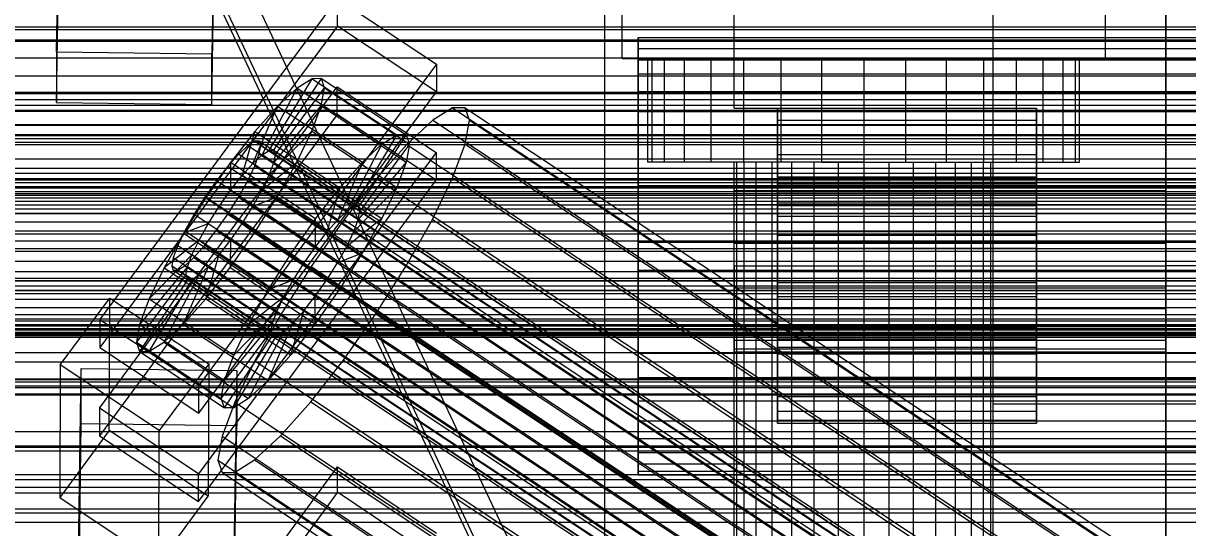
# Model space of a CAD drawing. Header units: millimetres. Extents: x -1970 to 59977, y -50268 to 6837.
# Drawn here: x -382.4 to -247.5, y -34972.4 to -34913.9 of the extents above; entities that cross this region are included whole.
import ezdxf

# ---------------------------------------------------------------- set-up
doc = ezdxf.new("R2010")
doc.units = ezdxf.units.MM
for name, color, linetype, lineweight in [('COTAS_P', 1, 'Continuous', 0), ('frontal_briquetadora', 7, 'Continuous', 0), ('frontal_C01', 7, 'Continuous', 0), ('frontal_C02', 7, 'Continuous', 0), ('frontal_C03', 7, 'Continuous', 0), ('frontal_C05', 7, 'Continuous', 0), ('frontal_secador', 7, 'Continuous', 0), ('frontal_tolva-C01', 7, 'Continuous', 0)]:
    doc.layers.add(name, color=color, linetype=linetype, lineweight=lineweight)
doc.dimstyles.new('R19_100', dxfattribs={"dimtxt": 250, "dimasz": 150, "dimexe": 150, "dimexo": 80, "dimgap": 100, "dimtad": 1, "dimtih": 1, "dimtoh": 1, "dimdsep": 46, "dimcen": 0.09, "dimadec": 0, "dimazin": 0, "dimtfac": 1, "dimtdec": 4, "dimtofl": 0, "dimtmove": 0, "dimatfit": 3, "dimfxl": 1, "dimtolj": 1, "dimtzin": 0, "dimarcsym": 0})

# ---------------------------------------------------------------- blocks, each defined once
blk = doc.blocks.new('*D37')
at = {"layer": 'COTAS_P', "color": 0, "lineweight": -2, "transparency": 16777216}
for p, q in [((-1750, -35420), (-1750, -34450)), ((2600, -35420), (2600, -34450)), ((-1600, -34600), (2450, -34600))]:
    blk.add_line(p, q, dxfattribs=at)
at = {"layer": 'COTAS_P', "color": 0, "transparency": 16777216}
for points in [[(-1600, -34575), (-1600, -34625), (-1750, -34600)], [(2450, -34575), (2450, -34625), (2600, -34600)]]:
    blk.add_solid(points, dxfattribs=at)
at = {"layer": 'Defpoints', "color": 0, "transparency": 16777216}
for p in [(2600, -34600), (-1750, -35500), (2600, -35500)]:
    blk.add_point(p, dxfattribs=at)

msp = doc.modelspace()

# ---------------------------------------------------------------- linework, layer by layer
at = {"layer": 'frontal_briquetadora'}
for p, q in [((-315, -35000), (-315, -34710)), ((-1330, -34940), (340, -34940)), ((-1330, -34950), (340, -34950))]:
    msp.add_line(p, q, dxfattribs=at)
at = {"layer": 'frontal_C01'}
for p, q in [((-250, -32680.37), (-250, -35735.764)), ((-250, -35740.498), (-250, -32685.104)), ((-373.501, -34948.258), (-345.969, -34911.019)), ((-345.981, -34914.221), (-345.969, -34911.019)), ((-345.969, -34911.019), (-334.501, -34918.631)), ((-345.981, -34914.221), (-373.513, -34951.46)), ((-334.513, -34921.833), (-345.981, -34914.221)), ((-311.15, -34916.825), (-311.15, -34915.54)), ((-311.15, -34915.54), (-311.15, -34915.982)), ((-311.15, -34915.54), (311.15, -34915.54)), ((-311.15, -34915.982), (-311.15, -34918.122)), ((-311.15, -34915.982), (311.15, -34915.982)), ((-311.15, -34919.749), (-311.15, -34916.825)), ((-311.15, -34916.825), (311.15, -34916.825)), ((-311.15, -34918.122), (-311.15, -34921.813)), ((-311.15, -34918.122), (311.15, -34918.122)), ((-334.501, -34918.631), (-362.033, -34955.87)), ((-334.501, -34918.631), (-334.513, -34921.833)), ((-311.15, -34924.115), (-311.15, -34919.749)), ((-311.15, -34919.749), (311.15, -34919.749)), ((-353.892, -34928.643), (-348.918, -34920.323)), ((-353.378, -34928.64), (-347.835, -34920.318)), ((-348.918, -34920.323), (-350.645, -34921.406)), ((-347.835, -34920.318), (-348.918, -34920.323)), ((-348.918, -34920.323), (-339.088, -34926.847)), ((-347.835, -34920.318), (-338.005, -34926.842)), ((-347.47, -34921.39), (-347.835, -34920.318)), ((-373.539, -34958.504), (-346.008, -34921.265)), ((-362.045, -34959.072), (-334.513, -34921.833)), ((-354.71, -34929.156), (-350.645, -34921.406)), ((-353.205, -34929.148), (-347.47, -34921.39)), ((-350.645, -34921.406), (-352.899, -34923.492)), ((-350.645, -34921.406), (-340.816, -34927.93)), ((-347.847, -34923.467), (-347.47, -34921.39)), ((-347.47, -34921.39), (-337.64, -34927.914)), ((-346.02, -34924.467), (-346.008, -34921.265)), ((-346.008, -34921.265), (-334.539, -34928.877)), ((-311.15, -34921.813), (-311.15, -34926.804)), ((-311.15, -34921.813), (311.15, -34921.813)), ((-355.777, -34930.144), (-352.899, -34923.492)), ((-352.899, -34923.492), (-355.525, -34926.439)), ((-353.384, -34930.132), (-347.847, -34923.467)), ((-352.899, -34923.492), (-343.069, -34930.016)), ((-348.941, -34926.406), (-347.847, -34923.467)), ((-347.847, -34923.467), (-338.017, -34929.991)), ((-332.629, -34923.698), (-334.938, -34925.145)), ((-331.181, -34923.69), (-332.629, -34923.698)), ((-332.629, -34923.698), (-148.32, -35046.029)), ((-330.692, -34925.124), (-331.181, -34923.69)), ((-331.181, -34923.69), (-146.872, -35046.022)), ((-346.02, -34924.467), (-373.551, -34961.706)), ((-334.551, -34932.078), (-346.02, -34924.467)), ((-334.938, -34925.145), (-337.95, -34927.934)), ((-334.938, -34925.145), (-150.629, -35047.476)), ((-331.197, -34927.9), (-330.692, -34925.124)), ((-330.692, -34925.124), (-146.383, -35047.455)), ((-311.15, -34929.623), (-311.15, -34924.115)), ((-311.15, -34924.115), (311.15, -34924.115)), ((-355.525, -34926.439), (-358.345, -34930.047)), ((-357.021, -34931.54), (-355.525, -34926.439)), ((-355.525, -34926.439), (-345.695, -34932.964)), ((-353.902, -34931.524), (-348.941, -34926.406)), ((-350.678, -34930.009), (-348.941, -34926.406)), ((-348.941, -34926.406), (-339.111, -34932.931)), ((-355.53, -34927.555), (-356.348, -34928.068)), ((-355.017, -34927.553), (-355.53, -34927.555)), ((-355.53, -34927.555), (-141.731, -35069.46)), ((-354.844, -34928.061), (-355.017, -34927.553)), ((-355.017, -34927.553), (-141.218, -35069.457)), ((-340.816, -34927.93), (-344.88, -34935.68)), ((-339.088, -34926.847), (-344.062, -34935.167)), ((-338.005, -34926.842), (-343.549, -34935.165)), ((-337.64, -34927.914), (-343.376, -34935.672)), ((-343.069, -34930.016), (-340.816, -34927.93)), ((-337.95, -34927.934), (-341.461, -34931.874)), ((-340.816, -34927.93), (-339.088, -34926.847)), ((-339.088, -34926.847), (-338.005, -34926.842)), ((-337.64, -34927.914), (-338.017, -34929.991)), ((-338.005, -34926.842), (-337.64, -34927.914)), ((-337.95, -34927.934), (-153.641, -35050.265)), ((-332.659, -34931.83), (-331.197, -34927.9)), ((-331.197, -34927.9), (-146.887, -35050.232)), ((-311.15, -34926.804), (-311.15, -34932.755)), ((-311.15, -34926.804), (311.15, -34926.804)), ((-334.539, -34928.877), (-362.071, -34966.116)), ((-357.415, -34929.056), (-358.659, -34930.452)), ((-356.348, -34928.068), (-357.415, -34929.056)), ((-357.415, -34929.056), (-143.617, -35070.961)), ((-356.348, -34928.068), (-142.549, -35069.973)), ((-355.777, -34930.144), (-354.71, -34929.156)), ((-355.541, -34930.437), (-355.022, -34929.044)), ((-355.022, -34929.044), (-354.844, -34928.061)), ((-355.022, -34929.044), (-141.224, -35070.949)), ((-354.844, -34928.061), (-141.045, -35069.965)), ((-354.71, -34929.156), (-353.892, -34928.643)), ((-344.88, -34935.68), (-354.71, -34929.156)), ((-353.892, -34928.643), (-353.378, -34928.64)), ((-344.062, -34935.167), (-353.892, -34928.643)), ((-353.205, -34929.148), (-353.384, -34930.132)), ((-343.549, -34935.165), (-353.378, -34928.64)), ((-353.378, -34928.64), (-353.205, -34929.148)), ((-343.376, -34935.672), (-353.205, -34929.148)), ((-334.539, -34928.877), (-334.551, -34932.078)), ((-358.345, -34930.047), (-361.166, -34934.069)), ((-358.659, -34930.452), (-359.995, -34932.161)), ((-358.659, -34930.452), (-144.861, -35072.357)), ((-358.345, -34930.047), (-358.357, -34933.249)), ((-348.515, -34936.571), (-358.345, -34930.047)), ((-357.021, -34931.54), (-355.777, -34930.144)), ((-356.363, -34932.143), (-355.541, -34930.437)), ((-345.947, -34936.668), (-355.777, -34930.144)), ((-355.541, -34930.437), (-141.742, -35072.341)), ((-354.725, -34933.231), (-350.678, -34930.009)), ((-353.384, -34930.132), (-353.902, -34931.524)), ((-343.554, -34936.656), (-353.384, -34930.132)), ((-352.938, -34934.028), (-350.678, -34930.009)), ((-350.678, -34930.009), (-340.848, -34936.533)), ((-343.069, -34930.016), (-345.947, -34936.668)), ((-345.695, -34932.964), (-343.069, -34930.016)), ((-338.017, -34929.991), (-343.554, -34936.656)), ((-338.017, -34929.991), (-339.111, -34932.931)), ((-311.15, -34935.899), (-311.15, -34929.623)), ((-311.15, -34929.623), (311.15, -34929.623)), ((-440, -34931.906), (440, -34931.906)), ((-358.357, -34933.249), (-357.021, -34931.54)), ((-347.191, -34938.064), (-357.021, -34931.54)), ((-353.902, -34931.524), (-354.725, -34933.231)), ((-344.073, -34938.049), (-353.902, -34931.524)), ((-341.461, -34931.874), (-345.231, -34936.697)), ((-341.461, -34931.874), (-157.152, -35054.205)), ((-334.981, -34936.646), (-332.659, -34931.83)), ((-332.659, -34931.83), (-148.35, -35054.162)), ((-440, -34932.063), (440, -34932.063)), ((-440, -34932.361), (440, -34932.361)), ((-440, -34932.821), (440, -34932.821)), ((-362.083, -34969.317), (-334.551, -34932.078)), ((-359.995, -34932.161), (-361.332, -34934.067)), ((-146.196, -35074.066), (-359.995, -34932.161)), ((-359.693, -34935.154), (-358.357, -34933.249)), ((-358.357, -34933.249), (-348.527, -34939.773)), ((-357.434, -34934.047), (-356.363, -34932.143)), ((-356.363, -34932.143), (-142.565, -35074.048)), ((-354.725, -34933.231), (-355.796, -34935.135)), ((-344.895, -34939.755), (-354.725, -34933.231)), ((-348.515, -34936.571), (-345.695, -34932.964)), ((-345.695, -34932.964), (-347.191, -34938.064)), ((-339.111, -34932.931), (-344.073, -34938.049)), ((-339.111, -34932.931), (-340.848, -34936.533)), ((-311.15, -34932.755), (-311.15, -34939.26)), ((311.15, -34932.755), (-311.15, -34932.755)), ((-440, -34933.398), (440, -34933.398)), ((-440, -34934.129), (440, -34934.129)), ((-361.166, -34934.069), (-363.797, -34938.232)), ((-361.332, -34934.067), (-362.578, -34936.039)), ((-361.332, -34934.067), (-147.533, -35075.971)), ((-359.693, -34935.154), (-361.166, -34934.069)), ((-361.166, -34934.069), (-351.336, -34940.594)), ((-358.68, -34936.019), (-357.434, -34934.047)), ((-357.434, -34934.047), (-143.635, -35075.952)), ((-355.796, -34935.135), (-352.938, -34934.028)), ((-355.569, -34938.191), (-352.938, -34934.028)), ((-352.938, -34934.028), (-343.108, -34940.553)), ((-440, -34934.944), (440, -34934.944)), ((-440, -34935.897), (440, -34935.897)), ((-360.939, -34937.126), (-359.693, -34935.154)), ((-360.017, -34937.925), (-358.68, -34936.019)), ((-349.863, -34941.678), (-359.693, -34935.154)), ((-358.68, -34936.019), (-144.881, -35077.924)), ((-355.796, -34935.135), (-357.042, -34937.107)), ((-345.966, -34941.659), (-355.796, -34935.135)), ((-344.88, -34935.68), (-345.947, -34936.668)), ((-344.062, -34935.167), (-344.88, -34935.68)), ((-343.549, -34935.165), (-344.062, -34935.167)), ((-343.554, -34936.656), (-343.376, -34935.672)), ((-343.376, -34935.672), (-343.549, -34935.165)), ((-311.15, -34942.515), (-311.15, -34935.899)), ((-311.15, -34935.899), (311.15, -34935.899)), ((-440, -34936.896), (440, -34936.896)), ((-360.939, -34937.126), (-363.797, -34938.232)), ((-362.578, -34936.039), (-363.648, -34937.943)), ((-362.578, -34936.039), (-148.779, -35077.943)), ((-362.01, -34939.03), (-360.939, -34937.126)), ((-351.109, -34943.65), (-360.939, -34937.126)), ((-357.042, -34937.107), (-358.378, -34939.012)), ((-357.042, -34937.107), (-355.569, -34938.191)), ((-347.212, -34943.631), (-357.042, -34937.107)), ((-351.336, -34940.594), (-348.515, -34936.571)), ((-345.231, -34936.697), (-349.002, -34942.074)), ((-348.527, -34939.773), (-348.515, -34936.571)), ((-345.947, -34936.668), (-347.191, -34938.064)), ((-160.922, -35059.028), (-345.231, -34936.697)), ((-340.848, -34936.533), (-344.895, -34939.755)), ((-344.073, -34938.049), (-343.554, -34936.656)), ((-340.848, -34936.533), (-343.108, -34940.553)), ((-338.003, -34942.02), (-334.981, -34936.646)), ((-334.981, -34936.646), (-150.672, -35058.977)), ((440, -34938.006), (-440, -34938.006)), ((-363.797, -34938.232), (-366.057, -34942.252)), ((-363.648, -34937.943), (-364.471, -34939.649)), ((-363.797, -34938.232), (-353.967, -34944.757)), ((-363.648, -34937.943), (-149.85, -35079.847)), ((-361.352, -34939.634), (-360.017, -34937.925)), ((-360.017, -34937.925), (-146.218, -35079.829)), ((-358.39, -34942.214), (-355.569, -34938.191)), ((-355.569, -34938.191), (-345.739, -34944.716)), ((-347.191, -34938.064), (-348.527, -34939.773)), ((-344.895, -34939.755), (-344.073, -34938.049)), ((-440, -34939.12), (440, -34939.12)), ((-362.01, -34939.03), (-366.057, -34942.252)), ((-364.471, -34939.649), (-364.989, -34941.042)), ((-364.471, -34939.649), (-150.672, -35081.553)), ((-362.833, -34940.736), (-362.01, -34939.03)), ((-362.596, -34941.03), (-361.352, -34939.634)), ((-352.18, -34945.554), (-362.01, -34939.03)), ((-361.352, -34939.634), (-147.554, -35081.538)), ((-358.378, -34939.012), (-359.714, -34940.721)), ((-358.378, -34939.012), (-358.39, -34942.214)), ((-348.548, -34945.536), (-358.378, -34939.012)), ((-348.527, -34939.773), (-349.863, -34941.678)), ((-345.966, -34941.659), (-344.895, -34939.755)), ((-311.15, -34939.26), (-311.15, -34945.876)), ((-311.15, -34939.26), (311.15, -34939.26)), ((-440, -34940.311), (440, -34940.311)), ((-362.833, -34940.736), (-367.794, -34945.854)), ((-364.989, -34941.042), (-365.168, -34942.025)), ((-364.989, -34941.042), (-151.191, -35082.946)), ((-363.664, -34942.018), (-362.596, -34941.03)), ((-363.351, -34942.129), (-362.833, -34940.736)), ((-353.003, -34947.261), (-362.833, -34940.736)), ((-362.596, -34941.03), (-148.798, -35082.934)), ((-359.714, -34940.721), (-361.21, -34945.821)), ((-359.714, -34940.721), (-360.958, -34942.117)), ((-349.884, -34947.245), (-359.714, -34940.721)), ((-353.967, -34944.757), (-351.336, -34940.594)), ((-351.336, -34940.594), (-349.863, -34941.678)), ((-343.108, -34940.553), (-345.966, -34941.659)), ((-343.108, -34940.553), (-345.739, -34944.716)), ((-440, -34941.464), (440, -34941.464)), ((-440, -34942.655), (440, -34942.655)), ((-363.351, -34942.129), (-368.888, -34948.794)), ((-366.057, -34942.252), (-367.794, -34945.854)), ((-366.057, -34942.252), (-356.228, -34948.776)), ((-365.168, -34942.025), (-364.995, -34942.533)), ((-365.168, -34942.025), (-151.369, -35083.93)), ((-364.995, -34942.533), (-364.482, -34942.531)), ((-364.995, -34942.533), (-151.196, -35084.438)), ((-364.482, -34942.531), (-363.664, -34942.018)), ((-364.482, -34942.531), (-150.683, -35084.435)), ((-360.958, -34942.117), (-363.836, -34948.769)), ((-363.664, -34942.018), (-149.865, -35083.922)), ((-363.53, -34943.113), (-363.351, -34942.129)), ((-353.521, -34948.653), (-363.351, -34942.129)), ((-360.958, -34942.117), (-362.025, -34943.105)), ((-361.21, -34945.821), (-358.39, -34942.214)), ((-351.128, -34948.641), (-360.958, -34942.117)), ((-358.39, -34942.214), (-348.56, -34948.738)), ((-349.002, -34942.074), (-352.519, -34947.639)), ((-349.863, -34941.678), (-351.109, -34943.65)), ((-349.002, -34942.074), (-164.693, -35064.406)), ((-347.212, -34943.631), (-345.966, -34941.659)), ((-341.52, -34947.585), (-338.003, -34942.02)), ((-338.003, -34942.02), (-153.694, -35064.351)), ((-311.15, -34949.02), (-311.15, -34942.515)), ((-311.15, -34942.515), (311.15, -34942.515)), ((-440, -34943.769), (440, -34943.769)), ((-363.53, -34943.113), (-369.265, -34950.871)), ((-363.357, -34943.621), (-368.9, -34951.943)), ((-362.843, -34943.618), (-367.817, -34951.938)), ((-362.025, -34943.105), (-366.09, -34950.855)), ((-363.357, -34943.621), (-363.53, -34943.113)), ((-353.7, -34949.637), (-363.53, -34943.113)), ((-362.843, -34943.618), (-363.357, -34943.621)), ((-353.527, -34950.145), (-363.357, -34943.621)), ((-362.025, -34943.105), (-362.843, -34943.618)), ((-353.014, -34950.142), (-362.843, -34943.618)), ((-352.196, -34949.63), (-362.025, -34943.105)), ((-353.967, -34944.757), (-351.109, -34943.65)), ((-351.109, -34943.65), (-352.18, -34945.554)), ((-348.548, -34945.536), (-347.212, -34943.631)), ((-345.739, -34944.716), (-347.212, -34943.631)), ((-440, -34944.879), (440, -34944.879)), ((-356.228, -34948.776), (-353.967, -34944.757)), ((-345.739, -34944.716), (-348.56, -34948.738)), ((-440, -34945.878), (440, -34945.878)), ((-378.086, -34953.504), (-372.35, -34945.746)), ((-372.408, -34961.115), (-372.35, -34945.746)), ((-372.35, -34945.746), (-360.882, -34953.358)), ((-367.794, -34945.854), (-368.888, -34948.794)), ((-367.794, -34945.854), (-357.964, -34952.379)), ((-363.836, -34948.769), (-361.21, -34945.821)), ((-361.21, -34945.821), (-351.38, -34952.346)), ((-356.228, -34948.776), (-352.18, -34945.554)), ((-352.18, -34945.554), (-353.003, -34947.261)), ((-349.884, -34947.245), (-348.548, -34945.536)), ((-348.56, -34948.738), (-348.548, -34945.536)), ((-311.15, -34945.876), (-311.15, -34952.152)), ((-311.15, -34945.876), (311.15, -34945.876)), ((-440, -34946.831), (440, -34946.831)), ((-440, -34947.646), (440, -34947.646)), ((-357.964, -34952.379), (-353.003, -34947.261)), ((-352.519, -34947.639), (-355.541, -34953.013)), ((-353.003, -34947.261), (-353.521, -34948.653)), ((-352.519, -34947.639), (-168.21, -35069.971)), ((-351.38, -34952.346), (-349.884, -34947.245)), ((-351.128, -34948.641), (-349.884, -34947.245)), ((-345.291, -34952.962), (-341.52, -34947.585)), ((-341.52, -34947.585), (-157.211, -35069.916)), ((-440, -34948.377), (440, -34948.377)), ((-440, -34948.954), (440, -34948.954)), ((-440, -34949.414), (440, -34949.414)), ((-373.501, -34948.258), (-373.513, -34951.46)), ((-362.033, -34955.87), (-373.501, -34948.258)), ((-368.888, -34948.794), (-369.265, -34950.871)), ((-368.888, -34948.794), (-359.058, -34955.318)), ((-366.09, -34950.855), (-363.836, -34948.769)), ((-363.836, -34948.769), (-354.006, -34955.293)), ((-359.058, -34955.318), (-353.521, -34948.653)), ((-357.964, -34952.379), (-356.228, -34948.776)), ((-354.006, -34955.293), (-351.128, -34948.641)), ((-353.521, -34948.653), (-353.7, -34949.637)), ((-352.196, -34949.63), (-351.128, -34948.641)), ((-348.56, -34948.738), (-351.38, -34952.346)), ((-311.15, -34954.971), (-311.15, -34949.02)), ((-311.15, -34949.02), (311.15, -34949.02)), ((-450, -34950.263), (450, -34950.263)), ((-440, -34949.712), (440, -34949.712)), ((-440, -34949.869), (440, -34949.869)), ((-369.265, -34950.871), (-368.9, -34951.943)), ((-369.265, -34950.871), (-359.436, -34957.395)), ((-367.817, -34951.938), (-366.09, -34950.855)), ((-366.09, -34950.855), (-356.26, -34957.379)), ((-359.436, -34957.395), (-353.7, -34949.637)), ((-359.07, -34958.467), (-353.527, -34950.145)), ((-357.987, -34958.462), (-353.014, -34950.142)), ((-356.26, -34957.379), (-352.196, -34949.63)), ((-353.7, -34949.637), (-353.527, -34950.145)), ((-353.527, -34950.145), (-353.014, -34950.142)), ((-353.014, -34950.142), (-352.196, -34949.63)), ((-373.513, -34951.46), (-362.045, -34959.072)), ((-368.9, -34951.943), (-367.817, -34951.938)), ((-368.9, -34951.943), (-359.07, -34958.467)), ((-367.817, -34951.938), (-357.987, -34958.462)), ((-311.15, -34952.152), (-311.15, -34957.66)), ((-311.15, -34952.152), (311.15, -34952.152)), ((-378.086, -34953.504), (-378.143, -34968.873)), ((-366.618, -34961.116), (-378.086, -34953.504)), ((-360.882, -34953.358), (-366.618, -34961.116)), ((-360.882, -34953.358), (-360.939, -34968.726)), ((-359.058, -34955.318), (-357.964, -34952.379)), ((-355.541, -34953.013), (-357.863, -34957.829)), ((-355.541, -34953.013), (-171.232, -35075.344)), ((-351.38, -34952.346), (-354.006, -34955.293)), ((-349.061, -34957.785), (-345.291, -34952.962)), ((-345.291, -34952.962), (-160.982, -35075.293)), ((-378.512, -35145.861), (-375.644, -34953.914)), ((-375.644, -34960.317), (-375.644, -34953.914)), ((-375.644, -34953.914), (-357.646, -34954.155)), ((-357.646, -34954.155), (-360.514, -35146.103)), ((-357.646, -34954.155), (-357.646, -34960.559)), ((-362.045, -34959.072), (-362.033, -34955.87)), ((-359.436, -34957.395), (-359.058, -34955.318)), ((-354.006, -34955.293), (-356.26, -34957.379)), ((-311.15, -34959.962), (-311.15, -34954.971)), ((-311.15, -34954.971), (311.15, -34954.971)), ((-359.07, -34958.467), (-359.436, -34957.395)), ((-356.26, -34957.379), (-357.987, -34958.462)), ((-373.539, -34958.504), (-373.551, -34961.706)), ((-362.071, -34966.116), (-373.539, -34958.504)), ((-357.863, -34957.829), (-359.326, -34961.759)), ((-357.987, -34958.462), (-359.07, -34958.467)), ((-357.863, -34957.829), (-173.554, -35080.16)), ((-352.572, -34961.725), (-349.061, -34957.785)), ((-349.061, -34957.785), (-164.752, -35080.116)), ((-311.15, -34957.66), (-311.15, -34962.026)), ((-311.15, -34957.66), (311.15, -34957.66)), ((-311.15, -34963.653), (-311.15, -34959.962)), ((-311.15, -34959.962), (311.15, -34959.962)), ((-378.512, -35152.265), (-375.644, -34960.317)), ((-372.408, -34961.115), (-378.143, -34968.873)), ((-357.646, -34960.559), (-375.644, -34960.317)), ((-360.939, -34968.726), (-372.408, -34961.115)), ((-366.675, -34976.484), (-366.618, -34961.116)), ((-360.514, -35152.507), (-357.646, -34960.559)), ((-373.551, -34961.706), (-362.083, -34969.317)), ((-359.326, -34961.759), (-359.83, -34964.535)), ((-359.326, -34961.759), (-175.016, -35084.09)), ((-355.584, -34964.514), (-352.572, -34961.725)), ((-352.572, -34961.725), (-168.263, -35084.057)), ((-311.15, -34962.026), (-311.15, -34964.95)), ((-311.15, -34962.026), (311.15, -34962.026)), ((450, -34963.07), (-450, -34963.07)), ((-311.15, -34965.793), (-311.15, -34963.653)), ((-311.15, -34963.653), (311.15, -34963.653)), ((-359.83, -34964.535), (-359.341, -34965.968)), ((-359.83, -34964.535), (-175.521, -35086.867)), ((-357.893, -34965.961), (-355.584, -34964.514)), ((-355.584, -34964.514), (-171.275, -35086.845)), ((-311.15, -34964.95), (-311.15, -34966.235)), ((-311.15, -34964.95), (311.15, -34964.95)), ((-362.083, -34969.317), (-362.071, -34966.116)), ((-359.341, -34965.968), (-357.893, -34965.961)), ((-359.341, -34965.968), (-175.032, -35088.3)), ((-357.893, -34965.961), (-173.584, -35088.293)), ((-311.15, -34966.235), (-311.15, -34965.793)), ((-311.15, -34965.793), (311.15, -34965.793)), ((-311.15, -34966.235), (311.15, -34966.235)), ((-378.143, -34968.873), (-366.675, -34976.484)), ((-366.675, -34976.484), (-360.939, -34968.726))]:
    msp.add_line(p, q, dxfattribs=at)
at = {"layer": 'frontal_C02'}
for p, q in [((-250, -32976.99), (-250, -35767.535)), ((-250, -35772.314), (-250, -32981.769)), ((-378.512, -34917.232), (-375.644, -34723.465)), ((-357.646, -34723.709), (-360.514, -34917.476)), ((-378.512, -34923.078), (-375.644, -34729.311)), ((-360.514, -34923.322), (-357.646, -34729.554)), ((-360.514, -34917.476), (-378.512, -34917.232)), ((-378.512, -34917.232), (-378.512, -34923.078)), ((-360.514, -34923.322), (-360.514, -34917.476)), ((425, -34923.441), (-425, -34923.441)), ((-378.512, -34923.078), (-360.514, -34923.322)), ((425, -34926.812), (-425, -34926.812)), ((-425, -34938.288), (425, -34938.288)), ((-373.501, -35002.918), (-345.969, -34965.325)), ((-345.981, -34968.248), (-345.969, -34965.325)), ((-345.969, -34965.325), (-334.501, -34973.009)), ((-450, -34966.206), (450, -34966.206)), ((-345.981, -34968.248), (-373.513, -35005.841)), ((-334.513, -34975.931), (-345.981, -34968.248))]:
    msp.add_line(p, q, dxfattribs=at)
at = {"layer": 'frontal_C03'}
for p, q in [((1250, -34921.906), (-1250, -34921.906)), ((1250, -34922.787), (-1250, -34922.787)), ((1250, -34923.441), (-1250, -34923.441)), ((1250, -34925.748), (-1250, -34925.748)), ((-1250, -34926.806), (1250, -34926.806)), ((1250, -34929.658), (-1250, -34929.658)), ((1250, -34930.715), (-1250, -34930.715)), ((1250, -34933.022), (-1250, -34933.022)), ((1250, -34933.676), (-1250, -34933.676)), ((1250, -34934.557), (-1250, -34934.557)), ((1250, -34944.364), (-1250, -34944.364)), ((1250, -34945.245), (-1250, -34945.245)), ((1250, -34945.898), (-1250, -34945.898)), ((1250, -34948.206), (-1250, -34948.206)), ((-1250, -34949.263), (1250, -34949.263)), ((1530, -34950.129), (-1530, -34950.129)), ((1250, -34952.115), (-1250, -34952.115)), ((1250, -34953.173), (-1250, -34953.173)), ((1530, -34955.129), (-1530, -34955.129)), ((1270, -34955.96), (-1270, -34955.96)), ((1250, -34955.48), (-1250, -34955.48)), ((1250, -34956.134), (-1250, -34956.134)), ((-1270, -34956.859), (1270, -34956.859)), ((1250, -34957.015), (-1250, -34957.015)), ((-1500, -34961.228), (1500, -34961.228)), ((1250, -34966.821), (-1250, -34966.821)), ((1250, -34967.703), (-1250, -34967.703)), ((1250, -34968.356), (-1250, -34968.356)), ((1500, -34970.211), (-1500, -34970.211)), ((1250, -34970.664), (-1250, -34970.664)), ((-1250, -34971.721), (1250, -34971.721))]:
    msp.add_line(p, q, dxfattribs=at)
at = {"layer": 'frontal_C05'}
for p, q in [((-300, -34923.75), (-300, -34858)), ((-300, -34918), (-300, -34858)), ((-270, -34923.75), (-270, -34858)), ((-270, -34918), (-270, -34858)), ((-313, -34918), (-313, -34912)), ((-257, -34918), (-257, -34912)), ((-250, -34926.38), (-250, -34913.854)), ((-313, -34918), (-257, -34918)), ((-309.52, -34918), (-310, -34918)), ((-310, -34930), (-310, -34918)), ((-308.097, -34918), (-309.52, -34918)), ((-309.52, -34930), (-309.52, -34918)), ((-305.787, -34918), (-308.097, -34918)), ((-308.097, -34930), (-308.097, -34918)), ((-302.678, -34918), (-305.787, -34918)), ((-305.787, -34930), (-305.787, -34918)), ((-298.889, -34918), (-302.678, -34918)), ((-302.678, -34930), (-302.678, -34918)), ((-300, -34918), (-270, -34918)), ((-294.567, -34918), (-298.889, -34918)), ((-298.889, -34930), (-298.889, -34918)), ((-289.877, -34918), (-294.567, -34918)), ((-294.567, -34930), (-294.567, -34918)), ((-285, -34918), (-289.877, -34918)), ((-289.877, -34930), (-289.877, -34918)), ((-285, -34918), (-280.123, -34918)), ((-285, -34918), (-285, -34930)), ((-280.123, -34918), (-275.433, -34918)), ((-280.123, -34930), (-280.123, -34918)), ((-275.433, -34918), (-271.111, -34918)), ((-275.433, -34930), (-275.433, -34918)), ((-271.111, -34918), (-267.322, -34918)), ((-271.111, -34930), (-271.111, -34918)), ((-270, -34918), (270, -34918)), ((-270, -34958), (-270, -34918)), ((-267.322, -34918), (-264.213, -34918)), ((-267.322, -34930), (-267.322, -34918)), ((-264.213, -34918), (-261.903, -34918)), ((-264.213, -34930), (-264.213, -34918)), ((-261.903, -34918), (-260.48, -34918)), ((-261.903, -34930), (-261.903, -34918)), ((-260.48, -34918), (-260, -34918)), ((-260.48, -34930), (-260.48, -34918)), ((-260, -34930), (-260, -34918)), ((-300, -34923.75), (-270, -34923.75)), ((-295, -34931.75), (-295, -34923.75)), ((-295, -34923.75), (-295, -34924.101)), ((-295, -34923.75), (-265, -34923.75)), ((-265, -34924.101), (-265, -34923.75)), ((-265, -34923.75), (-265, -34931.75)), ((-295, -34931.947), (-295, -34924.101)), ((-295, -34924.101), (-295, -34925.139)), ((-295, -34924.101), (-265, -34924.101)), ((-295, -34932.53), (-295, -34925.139)), ((-295, -34925.139), (-295, -34926.826)), ((-295, -34925.139), (-265, -34925.139)), ((-265, -34925.139), (-265, -34924.101)), ((-265, -34924.101), (-265, -34931.947)), ((-265, -34926.826), (-265, -34925.139)), ((-265, -34925.139), (-265, -34932.53)), ((-250, -34942), (-250, -34926.38)), ((-295, -34933.477), (-295, -34926.826)), ((-295, -34926.826), (-295, -34929.095)), ((-295, -34926.826), (-265, -34926.826)), ((-265, -34929.095), (-265, -34926.826)), ((-265, -34926.826), (-265, -34933.477)), ((-295, -34934.752), (-295, -34929.095)), ((-295, -34929.095), (-295, -34931.861)), ((-295, -34929.095), (-265, -34929.095)), ((-265, -34931.861), (-265, -34929.095)), ((-265, -34929.095), (-265, -34934.752)), ((-309.52, -34930), (-310, -34930)), ((-308.097, -34930), (-309.52, -34930)), ((-305.787, -34930), (-308.097, -34930)), ((-302.678, -34930), (-305.787, -34930)), ((-298.889, -34930), (-302.678, -34930)), ((-299.712, -34930), (-300, -34930)), ((-300, -35050), (-300, -34930)), ((-298.858, -34930), (-299.712, -34930)), ((-299.712, -35050), (-299.712, -34930)), ((-294.567, -34930), (-298.889, -34930)), ((-297.472, -34930), (-298.858, -34930)), ((-298.858, -35050), (-298.858, -34930)), ((-295.607, -34930), (-297.472, -34930)), ((-297.472, -35050), (-297.472, -34930)), ((-293.334, -34930), (-295.607, -34930)), ((-295.607, -35050), (-295.607, -34930)), ((-289.877, -34930), (-294.567, -34930)), ((-290.74, -34930), (-293.334, -34930)), ((-293.334, -35050), (-293.334, -34930)), ((-287.926, -34930), (-290.74, -34930)), ((-290.74, -35050), (-290.74, -34930)), ((-289.877, -34930), (-285, -34930)), ((-285, -34930), (-287.926, -34930)), ((-287.926, -35050), (-287.926, -34930)), ((-285, -34930), (-282.074, -34930)), ((-285, -34930), (-285, -35050)), ((-285, -34930), (-280.123, -34930)), ((-282.074, -34930), (-279.26, -34930)), ((-282.074, -35050), (-282.074, -34930)), ((-280.123, -34930), (-275.433, -34930)), ((-279.26, -34930), (-276.666, -34930)), ((-279.26, -35050), (-279.26, -34930)), ((-276.666, -34930), (-274.393, -34930)), ((-276.666, -35050), (-276.666, -34930)), ((-275.433, -34930), (-271.111, -34930)), ((-274.393, -34930), (-272.528, -34930)), ((-274.393, -35050), (-274.393, -34930)), ((-272.528, -34930), (-271.142, -34930)), ((-272.528, -35050), (-272.528, -34930)), ((-271.142, -34930), (-270.288, -34930)), ((-271.142, -35050), (-271.142, -34930)), ((-271.111, -34930), (-267.322, -34930)), ((-270.288, -34930), (-270, -34930)), ((-270.288, -35050), (-270.288, -34930)), ((-270, -35050), (-270, -34930)), ((-267.322, -34930), (-264.213, -34930)), ((-264.213, -34930), (-261.903, -34930)), ((-261.903, -34930), (-260.48, -34930)), ((-260.48, -34930), (-260, -34930)), ((-295, -34931.947), (-295, -34931.75)), ((-265, -34931.75), (-295, -34931.75)), ((-295, -34936.305), (-295, -34931.861)), ((-295, -34931.861), (-295, -34935.016)), ((-295, -34931.861), (-265, -34931.861)), ((-295, -34932.53), (-295, -34931.947)), ((-265, -34931.947), (-295, -34931.947)), ((-265, -34931.75), (-265, -34931.947)), ((-265, -34935.016), (-265, -34931.861)), ((-265, -34931.861), (-265, -34936.305)), ((-265, -34931.947), (-265, -34932.53)), ((-300, -34932.341), (-300, -34932)), ((-250, -34932), (-300, -34932)), ((-300, -34933.34), (-300, -34932.341)), ((-250, -34932.341), (-300, -34932.341)), ((-295, -34933.477), (-295, -34932.53)), ((-265, -34932.53), (-295, -34932.53)), ((-265, -34932.53), (-265, -34933.477)), ((-250, -34932.341), (-250, -34932)), ((-250, -34933.34), (-250, -34932.341)), ((-300, -34934.929), (-300, -34933.34)), ((-250, -34933.34), (-300, -34933.34)), ((-295, -34934.752), (-295, -34933.477)), ((-265, -34933.477), (-295, -34933.477)), ((-265, -34933.477), (-265, -34934.752)), ((-250, -34934.929), (-250, -34933.34)), ((-300, -34937), (-300, -34934.929)), ((-250, -34934.929), (-300, -34934.929)), ((-295, -34936.305), (-295, -34934.752)), ((-265, -34934.752), (-295, -34934.752)), ((-295, -34938.077), (-295, -34935.016)), ((-295, -34935.016), (-295, -34938.44)), ((-295, -34935.016), (-265, -34935.016)), ((-265, -34934.752), (-265, -34936.305)), ((-265, -34938.44), (-265, -34935.016)), ((-265, -34935.016), (-265, -34938.077)), ((-250, -34937), (-250, -34934.929)), ((-300, -34939.412), (-300, -34937)), ((-250, -34937), (-300, -34937)), ((-295, -34938.077), (-295, -34936.305)), ((-265, -34936.305), (-295, -34936.305)), ((-265, -34936.305), (-265, -34938.077)), ((-250, -34939.412), (-250, -34937)), ((-295, -34940), (-295, -34938.077)), ((-265, -34938.077), (-295, -34938.077)), ((-295, -34940), (-295, -34938.44)), ((-295, -34938.44), (-295, -34942)), ((-295, -34938.44), (-265, -34938.44)), ((-265, -34938.077), (-265, -34940)), ((-265, -34942), (-265, -34938.44)), ((-265, -34938.44), (-265, -34940)), ((-300, -34942), (-300, -34939.412)), ((-250, -34939.412), (-300, -34939.412)), ((-295, -34942), (-295, -34940)), ((-265, -34940), (-295, -34940)), ((-265, -34940), (-265, -34942)), ((-250, -34942), (-250, -34939.412)), ((-300, -34942), (-300, -34944.588)), ((-300, -34942), (-250, -34942)), ((-295, -34942), (-265, -34942)), ((-295, -34942), (-295, -34944)), ((-295, -34945.56), (-295, -34942)), ((-265, -34942), (-265, -34945.56)), ((-265, -34944), (-265, -34942)), ((250, -34942), (-250, -34942)), ((-250, -34942), (-250, -34957.62)), ((-250, -34944.588), (-250, -34942)), ((-295, -34944), (-295, -34945.56)), ((-265, -34944), (-295, -34944)), ((-295, -34944), (-295, -34945.923)), ((-265, -34945.56), (-265, -34944)), ((-265, -34945.923), (-265, -34944)), ((-300, -34944.588), (-300, -34947)), ((-250, -34944.588), (-300, -34944.588)), ((-250, -34944.588), (-250, -34947)), ((-295, -34945.56), (-265, -34945.56)), ((-295, -34948.984), (-295, -34945.56)), ((-295, -34945.923), (-295, -34948.984)), ((-265, -34945.923), (-295, -34945.923)), ((-295, -34945.923), (-295, -34947.695)), ((-265, -34945.56), (-265, -34948.984)), ((-265, -34948.984), (-265, -34945.923)), ((-265, -34947.695), (-265, -34945.923)), ((-300, -34947), (-300, -34949.071)), ((-250, -34947), (-300, -34947)), ((-295, -34947.695), (-295, -34952.139)), ((-265, -34947.695), (-295, -34947.695)), ((-295, -34947.695), (-295, -34949.248)), ((-265, -34952.139), (-265, -34947.695)), ((-265, -34949.248), (-265, -34947.695)), ((-250, -34947), (-250, -34949.071)), ((-300, -34949.071), (-300, -34950.66)), ((-250, -34949.071), (-300, -34949.071)), ((-295, -34948.984), (-265, -34948.984)), ((-295, -34952.139), (-295, -34948.984)), ((-295, -34949.248), (-295, -34954.905)), ((-265, -34949.248), (-295, -34949.248)), ((-295, -34949.248), (-295, -34950.523)), ((-265, -34948.984), (-265, -34952.139)), ((-265, -34954.905), (-265, -34949.248)), ((-265, -34950.523), (-265, -34949.248)), ((-250, -34949.071), (-250, -34950.66)), ((-300, -34950.66), (-300, -34951.659)), ((-250, -34950.66), (-300, -34950.66)), ((-295, -34950.523), (-295, -34957.174)), ((-265, -34950.523), (-295, -34950.523)), ((-295, -34950.523), (-295, -34951.47)), ((-265, -34957.174), (-265, -34950.523)), ((-265, -34951.47), (-265, -34950.523)), ((-250, -34950.66), (-250, -34951.659)), ((-300, -34951.659), (-300, -34952)), ((-250, -34951.659), (-300, -34951.659)), ((-250, -34952), (-300, -34952)), ((-295, -34951.47), (-295, -34958.861)), ((-265, -34951.47), (-295, -34951.47)), ((-295, -34951.47), (-295, -34952.053)), ((-295, -34952.053), (-295, -34959.899)), ((-265, -34952.053), (-295, -34952.053)), ((-295, -34952.053), (-295, -34952.25)), ((-295, -34952.139), (-265, -34952.139)), ((-295, -34954.905), (-295, -34952.139)), ((-265, -34958.861), (-265, -34951.47)), ((-265, -34952.053), (-265, -34951.47)), ((-265, -34959.899), (-265, -34952.053)), ((-265, -34952.25), (-265, -34952.053)), ((-265, -34952.139), (-265, -34954.905)), ((-250, -34951.659), (-250, -34952)), ((-295, -34952.25), (-295, -34960.25)), ((-265, -34952.25), (-295, -34952.25)), ((-265, -34960.25), (-265, -34952.25)), ((-295, -34954.905), (-265, -34954.905)), ((-295, -34957.174), (-295, -34954.905)), ((-265, -34954.905), (-265, -34957.174)), ((-295, -34957.174), (-265, -34957.174)), ((-295, -34958.861), (-295, -34957.174)), ((-265, -34957.174), (-265, -34958.861)), ((-295, -34958.861), (-265, -34958.861)), ((-295, -34959.899), (-295, -34958.861)), ((-270, -34958), (270, -34958)), ((-265, -34958.861), (-265, -34959.899)), ((-250, -34957.62), (-250, -34970.146)), ((-295, -34959.899), (-265, -34959.899)), ((-295, -34960.25), (-295, -34959.899)), ((-295, -34960.25), (-265, -34960.25)), ((-265, -34959.899), (-265, -34960.25)), ((-250, -34970.146), (-250, -34977.097))]:
    msp.add_line(p, q, dxfattribs=at)
at = {"layer": 'frontal_secador'}
for p, q in [((1320, -34914.343), (-1320, -34914.343)), ((1250, -34914.651), (-1250, -34914.651)), ((1320, -34916), (-1320, -34916)), ((1250, -34915.859), (-1250, -34915.859)), ((1320, -34917.929), (-1320, -34917.929)), ((-1320, -34920), (1320, -34920)), ((-1250, -34920), (1250, -34920)), ((1320, -34922.071), (-1320, -34922.071)), ((1320, -34924), (-1320, -34924)), ((1250, -34924.141), (-1250, -34924.141)), ((1320, -34925.657), (-1320, -34925.657)), ((1320, -34926.928), (-1320, -34926.928)), ((1320, -34927.727), (-1320, -34927.727)), ((1250, -34927.285), (-1250, -34927.285)), ((1320, -34928), (-1320, -34928)), ((1250, -34928), (-1250, -34928)), ((1250, -34931.314), (-1250, -34931.314)), ((1250, -34933.856), (-1250, -34933.856)), ((1250, -34935.455), (-1250, -34935.455)), ((1250, -34936), (-1250, -34936)), ((1360, -34943.5), (-1360, -34943.5)), ((1250, -34943.75), (-1250, -34943.75)), ((1360, -34944.863), (-1360, -34944.863)), ((1360, -34948.859), (-1360, -34948.859)), ((1360, -34955.216), (-1360, -34955.216)), ((1250, -34962.924), (-1250, -34962.924)), ((1360, -34963.5), (-1360, -34963.5))]:
    msp.add_line(p, q, dxfattribs=at)
at = {"layer": 'frontal_tolva-C01'}
for p, q in [((-225, -35197.379), (-600, -34398.805)), ((-596.379, -34398.3), (-221.379, -35196.873)), ((-600, -34400), (-225, -35198.574))]:
    msp.add_line(p, q, dxfattribs=at)

# ---------------------------------------------------------------- dimensions: what is measured, and where the dimension line sits
at = {"layer": 'COTAS_P'}
dim = msp.add_aligned_dim(p1=(-1750, -35500), p2=(2600, -35500), distance=900, text='<> P', dimstyle='R19_100', dxfattribs=at)
dim.commit()
dim.dimension.update_dxf_attribs({"geometry": '*D37', "text_midpoint": (425, -34600)})

doc.saveas('drawing.dxf')
